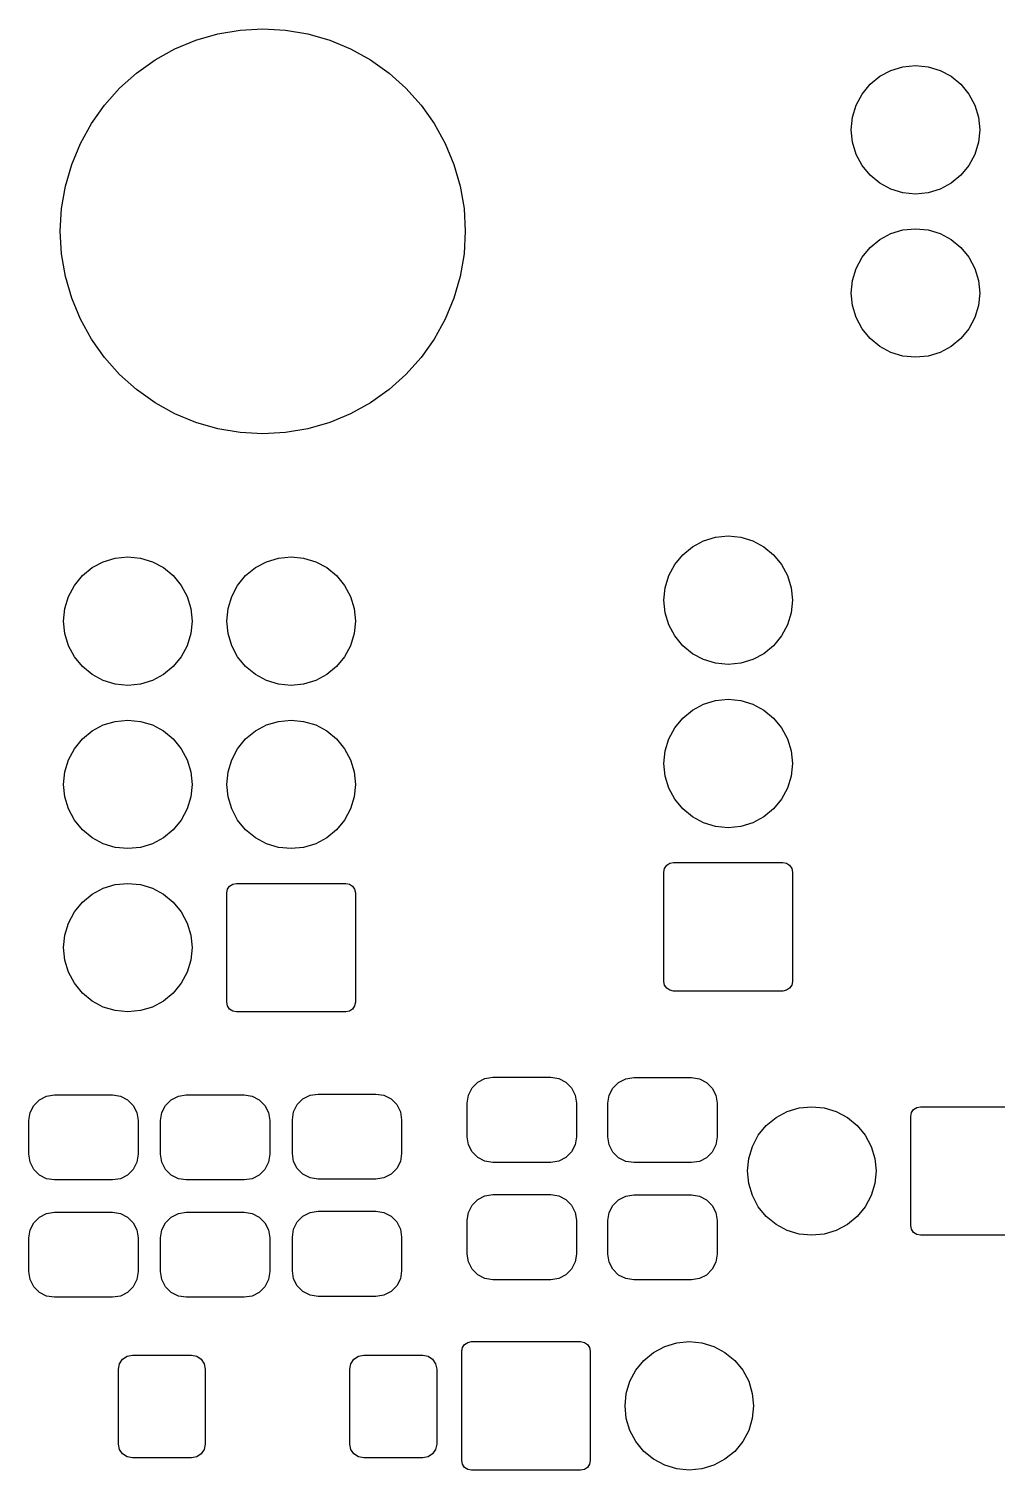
# Model space of a CAD drawing. Extents: x 0.26 to 1.73, y 0.28 to 2.12.
# Drawn here: x 0.257 to 0.85, y 1.241 to 2.124 of the extents above; entities that cross this region are included whole.
import ezdxf

# ---------------------------------------------------------------- set-up
doc = ezdxf.new("R2010")
doc.units = 0
doc.header["$MEASUREMENT"] = 0
doc.layers.add('BLACK', color=7, linetype='CONTINUOUS')

msp = doc.modelspace()

# ---------------------------------------------------------------- linework, layer by layer
at = {"layer": 'BLACK', "linetype": 'CONTINUOUS'}
for p, q in [((0.35904, 2.11706), (0.372404, 2.12091)), ((0.372404, 2.12091), (0.386115, 2.12324)), ((0.386115, 2.12324), (0.4, 2.12402)), ((0.4, 2.12402), (0.413885, 2.12324)), ((0.413885, 2.12324), (0.427596, 2.12091)), ((0.427596, 2.12091), (0.44096, 2.11706)), ((0.33402, 2.10501), (0.346192, 2.11173)), ((0.346192, 2.11173), (0.35904, 2.11706)), ((0.44096, 2.11706), (0.453808, 2.11173)), ((0.453808, 2.11173), (0.46598, 2.10501)), ((0.322677, 2.09696), (0.33402, 2.10501)), ((0.46598, 2.10501), (0.477323, 2.09696)), ((0.792122, 2.10082), (0.799803, 2.10157)), ((0.799803, 2.10157), (0.807484, 2.10082)), ((0.312308, 2.08769), (0.322677, 2.09696)), ((0.477323, 2.09696), (0.487692, 2.08769)), ((0.771964, 2.09004), (0.77793, 2.09494)), ((0.77793, 2.09494), (0.784737, 2.09858)), ((0.784737, 2.09858), (0.792122, 2.10082)), ((0.807484, 2.10082), (0.814869, 2.09858)), ((0.814869, 2.09858), (0.821676, 2.09494)), ((0.821676, 2.09494), (0.827642, 2.09004)), ((0.303041, 2.07732), (0.312308, 2.08769)), ((0.487692, 2.08769), (0.496959, 2.07732)), ((0.76343, 2.07727), (0.767068, 2.08408)), ((0.767068, 2.08408), (0.771964, 2.09004)), ((0.827642, 2.09004), (0.832538, 2.08408)), ((0.832538, 2.08408), (0.836176, 2.07727)), ((0.294993, 2.06598), (0.303041, 2.07732)), ((0.496959, 2.07732), (0.505007, 2.06598)), ((0.76119, 2.06989), (0.76343, 2.07727)), ((0.836176, 2.07727), (0.838417, 2.06989)), ((0.288266, 2.05381), (0.294993, 2.06598)), ((0.505007, 2.06598), (0.511734, 2.05381)), ((0.760433, 2.0622), (0.76119, 2.06989)), ((0.838417, 2.06989), (0.839173, 2.0622)), ((0.76119, 2.05452), (0.760433, 2.0622)), ((0.839173, 2.0622), (0.838417, 2.05452)), ((0.282944, 2.04096), (0.288266, 2.05381)), ((0.511734, 2.05381), (0.517056, 2.04096)), ((0.76343, 2.04714), (0.76119, 2.05452)), ((0.838417, 2.05452), (0.836176, 2.04714)), ((0.279094, 2.0276), (0.282944, 2.04096)), ((0.517056, 2.04096), (0.520906, 2.0276)), ((0.767068, 2.04033), (0.76343, 2.04714)), ((0.771964, 2.03437), (0.767068, 2.04033)), ((0.832538, 2.04033), (0.827642, 2.03437)), ((0.836176, 2.04714), (0.832538, 2.04033)), ((0.77793, 2.02947), (0.771964, 2.03437)), ((0.827642, 2.03437), (0.821676, 2.02947)), ((0.276764, 2.01389), (0.279094, 2.0276)), ((0.520906, 2.0276), (0.523236, 2.01389)), ((0.784737, 2.02583), (0.77793, 2.02947)), ((0.792122, 2.02359), (0.784737, 2.02583)), ((0.799803, 2.02283), (0.792122, 2.02359)), ((0.807484, 2.02359), (0.799803, 2.02283)), ((0.814869, 2.02583), (0.807484, 2.02359)), ((0.821676, 2.02947), (0.814869, 2.02583)), ((0.275984, 2), (0.276764, 2.01389)), ((0.523236, 2.01389), (0.524016, 2)), ((0.276764, 1.98611), (0.275984, 2)), ((0.524016, 2), (0.523236, 1.98611)), ((0.77793, 1.99494), (0.784737, 1.99858)), ((0.784737, 1.99858), (0.792122, 2.00082)), ((0.792122, 2.00082), (0.799803, 2.00157)), ((0.799803, 2.00157), (0.807484, 2.00082)), ((0.807484, 2.00082), (0.814869, 1.99858)), ((0.814869, 1.99858), (0.821676, 1.99494)), ((0.767068, 1.98408), (0.771964, 1.99004)), ((0.771964, 1.99004), (0.77793, 1.99494)), ((0.821676, 1.99494), (0.827642, 1.99004)), ((0.827642, 1.99004), (0.832538, 1.98408)), ((0.279094, 1.9724), (0.276764, 1.98611)), ((0.523236, 1.98611), (0.520906, 1.9724)), ((0.76343, 1.97727), (0.767068, 1.98408)), ((0.832538, 1.98408), (0.836176, 1.97727)), ((0.282944, 1.95904), (0.279094, 1.9724)), ((0.520906, 1.9724), (0.517056, 1.95904)), ((0.760433, 1.9622), (0.76119, 1.96989)), ((0.76119, 1.96989), (0.76343, 1.97727)), ((0.836176, 1.97727), (0.838417, 1.96989)), ((0.838417, 1.96989), (0.839173, 1.9622)), ((0.76119, 1.95452), (0.760433, 1.9622)), ((0.839173, 1.9622), (0.838417, 1.95452)), ((0.288266, 1.94619), (0.282944, 1.95904)), ((0.517056, 1.95904), (0.511734, 1.94619)), ((0.76343, 1.94714), (0.76119, 1.95452)), ((0.838417, 1.95452), (0.836176, 1.94714)), ((0.294993, 1.93402), (0.288266, 1.94619)), ((0.511734, 1.94619), (0.505007, 1.93402)), ((0.767068, 1.94033), (0.76343, 1.94714)), ((0.836176, 1.94714), (0.832538, 1.94033)), ((0.303041, 1.92268), (0.294993, 1.93402)), ((0.505007, 1.93402), (0.496959, 1.92268)), ((0.771964, 1.93437), (0.767068, 1.94033)), ((0.77793, 1.92947), (0.771964, 1.93437)), ((0.827642, 1.93437), (0.821676, 1.92947)), ((0.832538, 1.94033), (0.827642, 1.93437)), ((0.784737, 1.92583), (0.77793, 1.92947)), ((0.792122, 1.92359), (0.784737, 1.92583)), ((0.814869, 1.92583), (0.807484, 1.92359)), ((0.821676, 1.92947), (0.814869, 1.92583)), ((0.312308, 1.91231), (0.303041, 1.92268)), ((0.496959, 1.92268), (0.487692, 1.91231)), ((0.799803, 1.92283), (0.792122, 1.92359)), ((0.807484, 1.92359), (0.799803, 1.92283)), ((0.322677, 1.90304), (0.312308, 1.91231)), ((0.487692, 1.91231), (0.477323, 1.90304)), ((0.33402, 1.89499), (0.322677, 1.90304)), ((0.477323, 1.90304), (0.46598, 1.89499)), ((0.346192, 1.88827), (0.33402, 1.89499)), ((0.46598, 1.89499), (0.453808, 1.88827)), ((0.35904, 1.88294), (0.346192, 1.88827)), ((0.372404, 1.87909), (0.35904, 1.88294)), ((0.44096, 1.88294), (0.427596, 1.87909)), ((0.453808, 1.88827), (0.44096, 1.88294)), ((0.386115, 1.87676), (0.372404, 1.87909)), ((0.4, 1.87598), (0.386115, 1.87676)), ((0.413885, 1.87676), (0.4, 1.87598)), ((0.427596, 1.87909), (0.413885, 1.87676)), ((0.663167, 1.80675), (0.669973, 1.81039)), ((0.669973, 1.81039), (0.677359, 1.81263)), ((0.677359, 1.81263), (0.685039, 1.81339)), ((0.685039, 1.81339), (0.69272, 1.81263)), ((0.69272, 1.81263), (0.700106, 1.81039)), ((0.700106, 1.81039), (0.706912, 1.80675)), ((0.652304, 1.79589), (0.657201, 1.80185)), ((0.657201, 1.80185), (0.663167, 1.80675)), ((0.706912, 1.80675), (0.712878, 1.80185)), ((0.712878, 1.80185), (0.717774, 1.79589)), ((0.289484, 1.78906), (0.29545, 1.79396)), ((0.29545, 1.79396), (0.302257, 1.79759)), ((0.302257, 1.79759), (0.309642, 1.79983)), ((0.309642, 1.79983), (0.317323, 1.80059)), ((0.317323, 1.80059), (0.325004, 1.79983)), ((0.325004, 1.79983), (0.332389, 1.79759)), ((0.332389, 1.79759), (0.339196, 1.79396)), ((0.339196, 1.79396), (0.345162, 1.78906)), ((0.389484, 1.78906), (0.39545, 1.79396)), ((0.39545, 1.79396), (0.402257, 1.79759)), ((0.402257, 1.79759), (0.409642, 1.79983)), ((0.409642, 1.79983), (0.417323, 1.80059)), ((0.417323, 1.80059), (0.425004, 1.79983)), ((0.425004, 1.79983), (0.432389, 1.79759)), ((0.432389, 1.79759), (0.439196, 1.79396)), ((0.439196, 1.79396), (0.445162, 1.78906)), ((0.648666, 1.78908), (0.652304, 1.79589)), ((0.717774, 1.79589), (0.721413, 1.78908)), ((0.284588, 1.78309), (0.289484, 1.78906)), ((0.345162, 1.78906), (0.350058, 1.78309)), ((0.384588, 1.78309), (0.389484, 1.78906)), ((0.445162, 1.78906), (0.450058, 1.78309)), ((0.646426, 1.7817), (0.648666, 1.78908)), ((0.721413, 1.78908), (0.723653, 1.7817)), ((0.278709, 1.7689), (0.28095, 1.77629)), ((0.28095, 1.77629), (0.284588, 1.78309)), ((0.350058, 1.78309), (0.353696, 1.77629)), ((0.353696, 1.77629), (0.355936, 1.7689)), ((0.378709, 1.7689), (0.38095, 1.77629)), ((0.38095, 1.77629), (0.384588, 1.78309)), ((0.450058, 1.78309), (0.453696, 1.77629)), ((0.453696, 1.77629), (0.455936, 1.7689)), ((0.645669, 1.77402), (0.646426, 1.7817)), ((0.723653, 1.7817), (0.724409, 1.77402)), ((0.277953, 1.76122), (0.278709, 1.7689)), ((0.355936, 1.7689), (0.356693, 1.76122)), ((0.377953, 1.76122), (0.378709, 1.7689)), ((0.455936, 1.7689), (0.456693, 1.76122)), ((0.646426, 1.76634), (0.645669, 1.77402)), ((0.648666, 1.75895), (0.646426, 1.76634)), ((0.723653, 1.76634), (0.721413, 1.75895)), ((0.724409, 1.77402), (0.723653, 1.76634)), ((0.278709, 1.75354), (0.277953, 1.76122)), ((0.356693, 1.76122), (0.355936, 1.75354)), ((0.378709, 1.75354), (0.377953, 1.76122)), ((0.456693, 1.76122), (0.455936, 1.75354)), ((0.652304, 1.75214), (0.648666, 1.75895)), ((0.721413, 1.75895), (0.717774, 1.75214)), ((0.28095, 1.74615), (0.278709, 1.75354)), ((0.355936, 1.75354), (0.353696, 1.74615)), ((0.38095, 1.74615), (0.378709, 1.75354)), ((0.455936, 1.75354), (0.453696, 1.74615)), ((0.657201, 1.74618), (0.652304, 1.75214)), ((0.717774, 1.75214), (0.712878, 1.74618)), ((0.284588, 1.73935), (0.28095, 1.74615)), ((0.289484, 1.73338), (0.284588, 1.73935)), ((0.350058, 1.73935), (0.345162, 1.73338)), ((0.353696, 1.74615), (0.350058, 1.73935)), ((0.384588, 1.73935), (0.38095, 1.74615)), ((0.389484, 1.73338), (0.384588, 1.73935)), ((0.450058, 1.73935), (0.445162, 1.73338)), ((0.453696, 1.74615), (0.450058, 1.73935)), ((0.663167, 1.74128), (0.657201, 1.74618)), ((0.669973, 1.73764), (0.663167, 1.74128)), ((0.706912, 1.74128), (0.700106, 1.73764)), ((0.712878, 1.74618), (0.706912, 1.74128)), ((0.29545, 1.72849), (0.289484, 1.73338)), ((0.345162, 1.73338), (0.339196, 1.72849)), ((0.39545, 1.72849), (0.389484, 1.73338)), ((0.445162, 1.73338), (0.439196, 1.72849)), ((0.677359, 1.7354), (0.669973, 1.73764)), ((0.685039, 1.73465), (0.677359, 1.7354)), ((0.69272, 1.7354), (0.685039, 1.73465)), ((0.700106, 1.73764), (0.69272, 1.7354)), ((0.302257, 1.72485), (0.29545, 1.72849)), ((0.309642, 1.72261), (0.302257, 1.72485)), ((0.317323, 1.72185), (0.309642, 1.72261)), ((0.325004, 1.72261), (0.317323, 1.72185)), ((0.332389, 1.72485), (0.325004, 1.72261)), ((0.339196, 1.72849), (0.332389, 1.72485)), ((0.402257, 1.72485), (0.39545, 1.72849)), ((0.409642, 1.72261), (0.402257, 1.72485)), ((0.417323, 1.72185), (0.409642, 1.72261)), ((0.425004, 1.72261), (0.417323, 1.72185)), ((0.432389, 1.72485), (0.425004, 1.72261)), ((0.439196, 1.72849), (0.432389, 1.72485)), ((0.677359, 1.71263), (0.685039, 1.71339)), ((0.685039, 1.71339), (0.69272, 1.71263)), ((0.657201, 1.70185), (0.663167, 1.70675)), ((0.663167, 1.70675), (0.669973, 1.71039)), ((0.669973, 1.71039), (0.677359, 1.71263)), ((0.69272, 1.71263), (0.700106, 1.71039)), ((0.700106, 1.71039), (0.706912, 1.70675)), ((0.706912, 1.70675), (0.712878, 1.70185)), ((0.29545, 1.69396), (0.302257, 1.69759)), ((0.302257, 1.69759), (0.309642, 1.69983)), ((0.309642, 1.69983), (0.317323, 1.70059)), ((0.317323, 1.70059), (0.325004, 1.69983)), ((0.325004, 1.69983), (0.332389, 1.69759)), ((0.332389, 1.69759), (0.339196, 1.69396)), ((0.39545, 1.69396), (0.402257, 1.69759)), ((0.402257, 1.69759), (0.409642, 1.69983)), ((0.409642, 1.69983), (0.417323, 1.70059)), ((0.417323, 1.70059), (0.425004, 1.69983)), ((0.425004, 1.69983), (0.432389, 1.69759)), ((0.432389, 1.69759), (0.439196, 1.69396)), ((0.648666, 1.68908), (0.652304, 1.69589)), ((0.652304, 1.69589), (0.657201, 1.70185)), ((0.712878, 1.70185), (0.717774, 1.69589)), ((0.717774, 1.69589), (0.721413, 1.68908)), ((0.284588, 1.68309), (0.289484, 1.68906)), ((0.289484, 1.68906), (0.29545, 1.69396)), ((0.339196, 1.69396), (0.345162, 1.68906)), ((0.345162, 1.68906), (0.350058, 1.68309)), ((0.384588, 1.68309), (0.389484, 1.68906)), ((0.389484, 1.68906), (0.39545, 1.69396)), ((0.439196, 1.69396), (0.445162, 1.68906)), ((0.445162, 1.68906), (0.450058, 1.68309)), ((0.646426, 1.6817), (0.648666, 1.68908)), ((0.721413, 1.68908), (0.723653, 1.6817)), ((0.28095, 1.67629), (0.284588, 1.68309)), ((0.350058, 1.68309), (0.353696, 1.67629)), ((0.38095, 1.67629), (0.384588, 1.68309)), ((0.450058, 1.68309), (0.453696, 1.67629)), ((0.645669, 1.67402), (0.646426, 1.6817)), ((0.723653, 1.6817), (0.724409, 1.67402)), ((0.277953, 1.66122), (0.278709, 1.6689)), ((0.278709, 1.6689), (0.28095, 1.67629)), ((0.353696, 1.67629), (0.355936, 1.6689)), ((0.355936, 1.6689), (0.356693, 1.66122)), ((0.377953, 1.66122), (0.378709, 1.6689)), ((0.378709, 1.6689), (0.38095, 1.67629)), ((0.453696, 1.67629), (0.455936, 1.6689)), ((0.455936, 1.6689), (0.456693, 1.66122)), ((0.646426, 1.66634), (0.645669, 1.67402)), ((0.724409, 1.67402), (0.723653, 1.66634)), ((0.278709, 1.65354), (0.277953, 1.66122)), ((0.356693, 1.66122), (0.355936, 1.65354)), ((0.378709, 1.65354), (0.377953, 1.66122)), ((0.456693, 1.66122), (0.455936, 1.65354)), ((0.648666, 1.65895), (0.646426, 1.66634)), ((0.723653, 1.66634), (0.721413, 1.65895)), ((0.28095, 1.64615), (0.278709, 1.65354)), ((0.355936, 1.65354), (0.353696, 1.64615)), ((0.38095, 1.64615), (0.378709, 1.65354)), ((0.455936, 1.65354), (0.453696, 1.64615)), ((0.652304, 1.65214), (0.648666, 1.65895)), ((0.657201, 1.64618), (0.652304, 1.65214)), ((0.717774, 1.65214), (0.712878, 1.64618)), ((0.721413, 1.65895), (0.717774, 1.65214)), ((0.284588, 1.63935), (0.28095, 1.64615)), ((0.353696, 1.64615), (0.350058, 1.63935)), ((0.384588, 1.63935), (0.38095, 1.64615)), ((0.453696, 1.64615), (0.450058, 1.63935)), ((0.663167, 1.64128), (0.657201, 1.64618)), ((0.712878, 1.64618), (0.706912, 1.64128)), ((0.289484, 1.63338), (0.284588, 1.63935)), ((0.29545, 1.62849), (0.289484, 1.63338)), ((0.345162, 1.63338), (0.339196, 1.62849)), ((0.350058, 1.63935), (0.345162, 1.63338)), ((0.389484, 1.63338), (0.384588, 1.63935)), ((0.39545, 1.62849), (0.389484, 1.63338)), ((0.445162, 1.63338), (0.439196, 1.62849)), ((0.450058, 1.63935), (0.445162, 1.63338)), ((0.669973, 1.63764), (0.663167, 1.64128)), ((0.677359, 1.6354), (0.669973, 1.63764)), ((0.685039, 1.63465), (0.677359, 1.6354)), ((0.69272, 1.6354), (0.685039, 1.63465)), ((0.700106, 1.63764), (0.69272, 1.6354)), ((0.706912, 1.64128), (0.700106, 1.63764)), ((0.302257, 1.62485), (0.29545, 1.62849)), ((0.309642, 1.62261), (0.302257, 1.62485)), ((0.332389, 1.62485), (0.325004, 1.62261)), ((0.339196, 1.62849), (0.332389, 1.62485)), ((0.402257, 1.62485), (0.39545, 1.62849)), ((0.409642, 1.62261), (0.402257, 1.62485)), ((0.432389, 1.62485), (0.425004, 1.62261)), ((0.439196, 1.62849), (0.432389, 1.62485)), ((0.317323, 1.62185), (0.309642, 1.62261)), ((0.325004, 1.62261), (0.317323, 1.62185)), ((0.417323, 1.62185), (0.409642, 1.62261)), ((0.425004, 1.62261), (0.417323, 1.62185)), ((0.645669, 1.60748), (0.646119, 1.60974)), ((0.645669, 1.54055), (0.645669, 1.60748)), ((0.646119, 1.60974), (0.647399, 1.61166)), ((0.647399, 1.61166), (0.649315, 1.61294)), ((0.649315, 1.61294), (0.651575, 1.61339)), ((0.651575, 1.61339), (0.718504, 1.61339)), ((0.718504, 1.61339), (0.720764, 1.61294)), ((0.720764, 1.61294), (0.72268, 1.61166)), ((0.72268, 1.61166), (0.72396, 1.60974)), ((0.72396, 1.60974), (0.724409, 1.60748)), ((0.724409, 1.60748), (0.724409, 1.54055)), ((0.302257, 1.59759), (0.309642, 1.59983)), ((0.309642, 1.59983), (0.317323, 1.60059)), ((0.317323, 1.60059), (0.325004, 1.59983)), ((0.325004, 1.59983), (0.332389, 1.59759)), ((0.378402, 1.59695), (0.379682, 1.59886)), ((0.379682, 1.59886), (0.381598, 1.60014)), ((0.381598, 1.60014), (0.383858, 1.60059)), ((0.383858, 1.60059), (0.450787, 1.60059)), ((0.450787, 1.60059), (0.453047, 1.60014)), ((0.453047, 1.60014), (0.454963, 1.59886)), ((0.454963, 1.59886), (0.456243, 1.59695)), ((0.289484, 1.58906), (0.29545, 1.59396)), ((0.29545, 1.59396), (0.302257, 1.59759)), ((0.332389, 1.59759), (0.339196, 1.59396)), ((0.339196, 1.59396), (0.345162, 1.58906)), ((0.377953, 1.59469), (0.378402, 1.59695)), ((0.377953, 1.52776), (0.377953, 1.59469)), ((0.456243, 1.59695), (0.456693, 1.59469)), ((0.456693, 1.59469), (0.456693, 1.52776)), ((0.28095, 1.57629), (0.284588, 1.58309)), ((0.284588, 1.58309), (0.289484, 1.58906)), ((0.345162, 1.58906), (0.350058, 1.58309)), ((0.350058, 1.58309), (0.353696, 1.57629)), ((0.278709, 1.5689), (0.28095, 1.57629)), ((0.353696, 1.57629), (0.355936, 1.5689)), ((0.277953, 1.56122), (0.278709, 1.5689)), ((0.355936, 1.5689), (0.356693, 1.56122)), ((0.278709, 1.55354), (0.277953, 1.56122)), ((0.356693, 1.56122), (0.355936, 1.55354)), ((0.28095, 1.54615), (0.278709, 1.55354)), ((0.284588, 1.53935), (0.28095, 1.54615)), ((0.353696, 1.54615), (0.350058, 1.53935)), ((0.355936, 1.55354), (0.353696, 1.54615)), ((0.289484, 1.53338), (0.284588, 1.53935)), ((0.350058, 1.53935), (0.345162, 1.53338)), ((0.646119, 1.53829), (0.645669, 1.54055)), ((0.647399, 1.53638), (0.646119, 1.53829)), ((0.649315, 1.5351), (0.647399, 1.53638)), ((0.72268, 1.53638), (0.720764, 1.5351)), ((0.72396, 1.53829), (0.72268, 1.53638)), ((0.724409, 1.54055), (0.72396, 1.53829)), ((0.29545, 1.52849), (0.289484, 1.53338)), ((0.302257, 1.52485), (0.29545, 1.52849)), ((0.339196, 1.52849), (0.332389, 1.52485)), ((0.345162, 1.53338), (0.339196, 1.52849)), ((0.378402, 1.5255), (0.377953, 1.52776)), ((0.456693, 1.52776), (0.456243, 1.5255)), ((0.651575, 1.53465), (0.649315, 1.5351)), ((0.718504, 1.53465), (0.651575, 1.53465)), ((0.720764, 1.5351), (0.718504, 1.53465)), ((0.309642, 1.52261), (0.302257, 1.52485)), ((0.317323, 1.52185), (0.309642, 1.52261)), ((0.325004, 1.52261), (0.317323, 1.52185)), ((0.332389, 1.52485), (0.325004, 1.52261)), ((0.379682, 1.52358), (0.378402, 1.5255)), ((0.381598, 1.5223), (0.379682, 1.52358)), ((0.383858, 1.52185), (0.381598, 1.5223)), ((0.450787, 1.52185), (0.383858, 1.52185)), ((0.453047, 1.5223), (0.450787, 1.52185)), ((0.454963, 1.52358), (0.453047, 1.5223)), ((0.456243, 1.5255), (0.454963, 1.52358)), ((0.525968, 1.47091), (0.528204, 1.4753)), ((0.528204, 1.4753), (0.531688, 1.47878)), ((0.531688, 1.47878), (0.536078, 1.48102)), ((0.536078, 1.48102), (0.540945, 1.48179)), ((0.540945, 1.48179), (0.576378, 1.48179)), ((0.576378, 1.48179), (0.581244, 1.48102)), ((0.581244, 1.48102), (0.585634, 1.47878)), ((0.585634, 1.47878), (0.589118, 1.4753)), ((0.589118, 1.4753), (0.591355, 1.47091)), ((0.612188, 1.47081), (0.614425, 1.4752)), ((0.614425, 1.4752), (0.617909, 1.47869)), ((0.617909, 1.47869), (0.622299, 1.48092)), ((0.622299, 1.48092), (0.627165, 1.48169)), ((0.627165, 1.48169), (0.662598, 1.48169)), ((0.662598, 1.48169), (0.667465, 1.48092)), ((0.667465, 1.48092), (0.671855, 1.47869)), ((0.671855, 1.47869), (0.675339, 1.4752)), ((0.675339, 1.4752), (0.677576, 1.47081)), ((0.259701, 1.46457), (0.263184, 1.46806)), ((0.263184, 1.46806), (0.267575, 1.47029)), ((0.267575, 1.47029), (0.272441, 1.47106)), ((0.272441, 1.47106), (0.307874, 1.47106)), ((0.307874, 1.47106), (0.31274, 1.47029)), ((0.31274, 1.47029), (0.31713, 1.46806)), ((0.31713, 1.46806), (0.320614, 1.46457)), ((0.340409, 1.46457), (0.343893, 1.46806)), ((0.343893, 1.46806), (0.348283, 1.47029)), ((0.348283, 1.47029), (0.35315, 1.47106)), ((0.35315, 1.47106), (0.388583, 1.47106)), ((0.388583, 1.47106), (0.393449, 1.47029)), ((0.393449, 1.47029), (0.397839, 1.46806)), ((0.397839, 1.46806), (0.401323, 1.46457)), ((0.421118, 1.46506), (0.424602, 1.46855)), ((0.424602, 1.46855), (0.428992, 1.47078)), ((0.428992, 1.47078), (0.433858, 1.47156)), ((0.433858, 1.47156), (0.469291, 1.47156)), ((0.469291, 1.47156), (0.474158, 1.47078)), ((0.474158, 1.47078), (0.478548, 1.46855)), ((0.478548, 1.46855), (0.482032, 1.46506)), ((0.525197, 1.46604), (0.525968, 1.47091)), ((0.525197, 1.44537), (0.525197, 1.46604)), ((0.591355, 1.47091), (0.592126, 1.46604)), ((0.592126, 1.46604), (0.592126, 1.44537)), ((0.611417, 1.46594), (0.612188, 1.47081)), ((0.611417, 1.44528), (0.611417, 1.46594)), ((0.677576, 1.47081), (0.678346, 1.46594)), ((0.678346, 1.46594), (0.678346, 1.44528)), ((0.256693, 1.45531), (0.257464, 1.46018)), ((0.257464, 1.46018), (0.259701, 1.46457)), ((0.320614, 1.46457), (0.322851, 1.46018)), ((0.322851, 1.46018), (0.323622, 1.45531)), ((0.337402, 1.45531), (0.338172, 1.46018)), ((0.338172, 1.46018), (0.340409, 1.46457)), ((0.401323, 1.46457), (0.40356, 1.46018)), ((0.40356, 1.46018), (0.404331, 1.45531)), ((0.41811, 1.45581), (0.418881, 1.46067)), ((0.418881, 1.46067), (0.421118, 1.46506)), ((0.482032, 1.46506), (0.484269, 1.46067)), ((0.484269, 1.46067), (0.485039, 1.45581)), ((0.708382, 1.45225), (0.714348, 1.45714)), ((0.714348, 1.45714), (0.721154, 1.46078)), ((0.721154, 1.46078), (0.72854, 1.46302)), ((0.72854, 1.46302), (0.73622, 1.46378)), ((0.73622, 1.46378), (0.743901, 1.46302)), ((0.743901, 1.46302), (0.751287, 1.46078)), ((0.751287, 1.46078), (0.758093, 1.45714)), ((0.758093, 1.45714), (0.764059, 1.45225)), ((0.79685, 1.45787), (0.7973, 1.46013)), ((0.79685, 1.39094), (0.79685, 1.45787)), ((0.7973, 1.46013), (0.79858, 1.46205)), ((0.79858, 1.46205), (0.800496, 1.46333)), ((0.800496, 1.46333), (0.802756, 1.46378)), ((0.802756, 1.46378), (0.869685, 1.46378)), ((0.256693, 1.43465), (0.256693, 1.45531)), ((0.323622, 1.45531), (0.323622, 1.43465)), ((0.337402, 1.43465), (0.337402, 1.45531)), ((0.404331, 1.45531), (0.404331, 1.43465)), ((0.41811, 1.43514), (0.41811, 1.45581)), ((0.485039, 1.45581), (0.485039, 1.43514)), ((0.703485, 1.44628), (0.708382, 1.45225)), ((0.764059, 1.45225), (0.768956, 1.44628)), ((0.525968, 1.44051), (0.525197, 1.44537)), ((0.528204, 1.43612), (0.525968, 1.44051)), ((0.591355, 1.44051), (0.589118, 1.43612)), ((0.592126, 1.44537), (0.591355, 1.44051)), ((0.612188, 1.44041), (0.611417, 1.44528)), ((0.614425, 1.43602), (0.612188, 1.44041)), ((0.677576, 1.44041), (0.675339, 1.43602)), ((0.678346, 1.44528), (0.677576, 1.44041)), ((0.697607, 1.43209), (0.699847, 1.43948)), ((0.699847, 1.43948), (0.703485, 1.44628)), ((0.768956, 1.44628), (0.772594, 1.43948)), ((0.772594, 1.43948), (0.774834, 1.43209)), ((0.257464, 1.42978), (0.256693, 1.43465)), ((0.323622, 1.43465), (0.322851, 1.42978)), ((0.338172, 1.42978), (0.337402, 1.43465)), ((0.404331, 1.43465), (0.40356, 1.42978)), ((0.418881, 1.43027), (0.41811, 1.43514)), ((0.421118, 1.42588), (0.418881, 1.43027)), ((0.484269, 1.43027), (0.482032, 1.42588)), ((0.485039, 1.43514), (0.484269, 1.43027)), ((0.531688, 1.43263), (0.528204, 1.43612)), ((0.536078, 1.4304), (0.531688, 1.43263)), ((0.540945, 1.42963), (0.536078, 1.4304)), ((0.581244, 1.4304), (0.576378, 1.42963)), ((0.585634, 1.43263), (0.581244, 1.4304)), ((0.589118, 1.43612), (0.585634, 1.43263)), ((0.617909, 1.43254), (0.614425, 1.43602)), ((0.622299, 1.4303), (0.617909, 1.43254)), ((0.627165, 1.42953), (0.622299, 1.4303)), ((0.667465, 1.4303), (0.662598, 1.42953)), ((0.671855, 1.43254), (0.667465, 1.4303)), ((0.675339, 1.43602), (0.671855, 1.43254)), ((0.69685, 1.42441), (0.697607, 1.43209)), ((0.774834, 1.43209), (0.775591, 1.42441)), ((0.259701, 1.42539), (0.257464, 1.42978)), ((0.263184, 1.42191), (0.259701, 1.42539)), ((0.267575, 1.41967), (0.263184, 1.42191)), ((0.31713, 1.42191), (0.31274, 1.41967)), ((0.320614, 1.42539), (0.31713, 1.42191)), ((0.322851, 1.42978), (0.320614, 1.42539)), ((0.340409, 1.42539), (0.338172, 1.42978)), ((0.343893, 1.42191), (0.340409, 1.42539)), ((0.348283, 1.41967), (0.343893, 1.42191)), ((0.397839, 1.42191), (0.393449, 1.41967)), ((0.401323, 1.42539), (0.397839, 1.42191)), ((0.40356, 1.42978), (0.401323, 1.42539)), ((0.424602, 1.4224), (0.421118, 1.42588)), ((0.428992, 1.42016), (0.424602, 1.4224)), ((0.478548, 1.4224), (0.474158, 1.42016)), ((0.482032, 1.42588), (0.478548, 1.4224)), ((0.576378, 1.42963), (0.540945, 1.42963)), ((0.662598, 1.42953), (0.627165, 1.42953)), ((0.697607, 1.41673), (0.69685, 1.42441)), ((0.775591, 1.42441), (0.774834, 1.41673)), ((0.272441, 1.4189), (0.267575, 1.41967)), ((0.307874, 1.4189), (0.272441, 1.4189)), ((0.31274, 1.41967), (0.307874, 1.4189)), ((0.35315, 1.4189), (0.348283, 1.41967)), ((0.388583, 1.4189), (0.35315, 1.4189)), ((0.393449, 1.41967), (0.388583, 1.4189)), ((0.433858, 1.41939), (0.428992, 1.42016)), ((0.469291, 1.41939), (0.433858, 1.41939)), ((0.474158, 1.42016), (0.469291, 1.41939)), ((0.699847, 1.40934), (0.697607, 1.41673)), ((0.774834, 1.41673), (0.772594, 1.40934)), ((0.528204, 1.40345), (0.531688, 1.40693)), ((0.531688, 1.40693), (0.536078, 1.40917)), ((0.536078, 1.40917), (0.540945, 1.40994)), ((0.540945, 1.40994), (0.576378, 1.40994)), ((0.576378, 1.40994), (0.581244, 1.40917)), ((0.581244, 1.40917), (0.585634, 1.40693)), ((0.585634, 1.40693), (0.589118, 1.40345)), ((0.614425, 1.40335), (0.617909, 1.40683)), ((0.617909, 1.40683), (0.622299, 1.40907)), ((0.622299, 1.40907), (0.627165, 1.40984)), ((0.627165, 1.40984), (0.662598, 1.40984)), ((0.662598, 1.40984), (0.667465, 1.40907)), ((0.667465, 1.40907), (0.671855, 1.40683)), ((0.671855, 1.40683), (0.675339, 1.40335)), ((0.703485, 1.40254), (0.699847, 1.40934)), ((0.772594, 1.40934), (0.768956, 1.40254)), ((0.259701, 1.39272), (0.263184, 1.3962)), ((0.263184, 1.3962), (0.267575, 1.39844)), ((0.267575, 1.39844), (0.272441, 1.39921)), ((0.272441, 1.39921), (0.307874, 1.39921)), ((0.307874, 1.39921), (0.31274, 1.39844)), ((0.31274, 1.39844), (0.31713, 1.3962)), ((0.31713, 1.3962), (0.320614, 1.39272)), ((0.340409, 1.39272), (0.343893, 1.3962)), ((0.343893, 1.3962), (0.348283, 1.39844)), ((0.348283, 1.39844), (0.35315, 1.39921)), ((0.35315, 1.39921), (0.388583, 1.39921)), ((0.388583, 1.39921), (0.393449, 1.39844)), ((0.393449, 1.39844), (0.397839, 1.3962)), ((0.397839, 1.3962), (0.401323, 1.39272)), ((0.421118, 1.39321), (0.424602, 1.3967)), ((0.424602, 1.3967), (0.428992, 1.39893)), ((0.428992, 1.39893), (0.433858, 1.3997)), ((0.433858, 1.3997), (0.469291, 1.3997)), ((0.469291, 1.3997), (0.474158, 1.39893)), ((0.474158, 1.39893), (0.478548, 1.3967)), ((0.478548, 1.3967), (0.482032, 1.39321)), ((0.525197, 1.39419), (0.525968, 1.39906)), ((0.525968, 1.39906), (0.528204, 1.40345)), ((0.589118, 1.40345), (0.591355, 1.39906)), ((0.591355, 1.39906), (0.592126, 1.39419)), ((0.611417, 1.39409), (0.612188, 1.39896)), ((0.612188, 1.39896), (0.614425, 1.40335)), ((0.675339, 1.40335), (0.677576, 1.39896)), ((0.677576, 1.39896), (0.678346, 1.39409)), ((0.708382, 1.39657), (0.703485, 1.40254)), ((0.714348, 1.39167), (0.708382, 1.39657)), ((0.764059, 1.39657), (0.758093, 1.39167)), ((0.768956, 1.40254), (0.764059, 1.39657)), ((0.256693, 1.38346), (0.257464, 1.38833)), ((0.257464, 1.38833), (0.259701, 1.39272)), ((0.320614, 1.39272), (0.322851, 1.38833)), ((0.322851, 1.38833), (0.323622, 1.38346)), ((0.337402, 1.38346), (0.338172, 1.38833)), ((0.338172, 1.38833), (0.340409, 1.39272)), ((0.401323, 1.39272), (0.40356, 1.38833)), ((0.40356, 1.38833), (0.404331, 1.38346)), ((0.41811, 1.38396), (0.418881, 1.38882)), ((0.418881, 1.38882), (0.421118, 1.39321)), ((0.482032, 1.39321), (0.484269, 1.38882)), ((0.484269, 1.38882), (0.485039, 1.38396)), ((0.525197, 1.37352), (0.525197, 1.39419)), ((0.592126, 1.39419), (0.592126, 1.37352)), ((0.611417, 1.37343), (0.611417, 1.39409)), ((0.678346, 1.39409), (0.678346, 1.37343)), ((0.721154, 1.38804), (0.714348, 1.39167)), ((0.72854, 1.3858), (0.721154, 1.38804)), ((0.751287, 1.38804), (0.743901, 1.3858)), ((0.758093, 1.39167), (0.751287, 1.38804)), ((0.7973, 1.38868), (0.79685, 1.39094)), ((0.79858, 1.38677), (0.7973, 1.38868)), ((0.800496, 1.38549), (0.79858, 1.38677)), ((0.256693, 1.3628), (0.256693, 1.38346)), ((0.323622, 1.38346), (0.323622, 1.3628)), ((0.337402, 1.3628), (0.337402, 1.38346)), ((0.404331, 1.38346), (0.404331, 1.3628)), ((0.41811, 1.36329), (0.41811, 1.38396)), ((0.485039, 1.38396), (0.485039, 1.36329)), ((0.73622, 1.38504), (0.72854, 1.3858)), ((0.743901, 1.3858), (0.73622, 1.38504)), ((0.802756, 1.38504), (0.800496, 1.38549)), ((0.869685, 1.38504), (0.802756, 1.38504)), ((0.525968, 1.36866), (0.525197, 1.37352)), ((0.528204, 1.36427), (0.525968, 1.36866)), ((0.591355, 1.36866), (0.589118, 1.36427)), ((0.592126, 1.37352), (0.591355, 1.36866)), ((0.612188, 1.36856), (0.611417, 1.37343)), ((0.614425, 1.36417), (0.612188, 1.36856)), ((0.677576, 1.36856), (0.675339, 1.36417)), ((0.678346, 1.37343), (0.677576, 1.36856)), ((0.257464, 1.35793), (0.256693, 1.3628)), ((0.323622, 1.3628), (0.322851, 1.35793)), ((0.338172, 1.35793), (0.337402, 1.3628)), ((0.404331, 1.3628), (0.40356, 1.35793)), ((0.418881, 1.35842), (0.41811, 1.36329)), ((0.485039, 1.36329), (0.484269, 1.35842)), ((0.531688, 1.36078), (0.528204, 1.36427)), ((0.536078, 1.35855), (0.531688, 1.36078)), ((0.585634, 1.36078), (0.581244, 1.35855)), ((0.589118, 1.36427), (0.585634, 1.36078)), ((0.617909, 1.36068), (0.614425, 1.36417)), ((0.622299, 1.35845), (0.617909, 1.36068)), ((0.671855, 1.36068), (0.667465, 1.35845)), ((0.675339, 1.36417), (0.671855, 1.36068)), ((0.259701, 1.35354), (0.257464, 1.35793)), ((0.263184, 1.35005), (0.259701, 1.35354)), ((0.320614, 1.35354), (0.31713, 1.35005)), ((0.322851, 1.35793), (0.320614, 1.35354)), ((0.340409, 1.35354), (0.338172, 1.35793)), ((0.343893, 1.35005), (0.340409, 1.35354)), ((0.401323, 1.35354), (0.397839, 1.35005)), ((0.40356, 1.35793), (0.401323, 1.35354)), ((0.421118, 1.35403), (0.418881, 1.35842)), ((0.424602, 1.35055), (0.421118, 1.35403)), ((0.482032, 1.35403), (0.478548, 1.35055)), ((0.484269, 1.35842), (0.482032, 1.35403)), ((0.540945, 1.35778), (0.536078, 1.35855)), ((0.576378, 1.35778), (0.540945, 1.35778)), ((0.581244, 1.35855), (0.576378, 1.35778)), ((0.627165, 1.35768), (0.622299, 1.35845)), ((0.662598, 1.35768), (0.627165, 1.35768)), ((0.667465, 1.35845), (0.662598, 1.35768)), ((0.267575, 1.34782), (0.263184, 1.35005)), ((0.272441, 1.34705), (0.267575, 1.34782)), ((0.307874, 1.34705), (0.272441, 1.34705)), ((0.31274, 1.34782), (0.307874, 1.34705)), ((0.31713, 1.35005), (0.31274, 1.34782)), ((0.348283, 1.34782), (0.343893, 1.35005)), ((0.35315, 1.34705), (0.348283, 1.34782)), ((0.388583, 1.34705), (0.35315, 1.34705)), ((0.393449, 1.34782), (0.388583, 1.34705)), ((0.397839, 1.35005), (0.393449, 1.34782)), ((0.428992, 1.34831), (0.424602, 1.35055)), ((0.433858, 1.34754), (0.428992, 1.34831)), ((0.469291, 1.34754), (0.433858, 1.34754)), ((0.474158, 1.34831), (0.469291, 1.34754)), ((0.478548, 1.35055), (0.474158, 1.34831)), ((0.52185, 1.31398), (0.5223, 1.31624)), ((0.5223, 1.31624), (0.52358, 1.31815)), ((0.52358, 1.31815), (0.525496, 1.31943)), ((0.525496, 1.31943), (0.527756, 1.31988)), ((0.527756, 1.31988), (0.594685, 1.31988)), ((0.594685, 1.31988), (0.596945, 1.31943)), ((0.596945, 1.31943), (0.598861, 1.31815)), ((0.598861, 1.31815), (0.600141, 1.31624)), ((0.600141, 1.31624), (0.600591, 1.31398)), ((0.639348, 1.31325), (0.646154, 1.31689)), ((0.646154, 1.31689), (0.65354, 1.31913)), ((0.65354, 1.31913), (0.66122, 1.31988)), ((0.66122, 1.31988), (0.668901, 1.31913)), ((0.668901, 1.31913), (0.676287, 1.31689)), ((0.676287, 1.31689), (0.683093, 1.31325)), ((0.312264, 1.30635), (0.314113, 1.30912)), ((0.314113, 1.30912), (0.31688, 1.31096)), ((0.31688, 1.31096), (0.320144, 1.31161)), ((0.320144, 1.31161), (0.356234, 1.31161)), ((0.356234, 1.31161), (0.359498, 1.31096)), ((0.359498, 1.31096), (0.362265, 1.30912)), ((0.362265, 1.30912), (0.364114, 1.30635)), ((0.453996, 1.30635), (0.455845, 1.30912)), ((0.455845, 1.30912), (0.458612, 1.31096)), ((0.458612, 1.31096), (0.461877, 1.31161)), ((0.461877, 1.31161), (0.497966, 1.31161)), ((0.497966, 1.31161), (0.50123, 1.31096)), ((0.50123, 1.31096), (0.503998, 1.30912)), ((0.503998, 1.30912), (0.505847, 1.30635)), ((0.52185, 1.24705), (0.52185, 1.31398)), ((0.600591, 1.31398), (0.600591, 1.24705)), ((0.628485, 1.30238), (0.633382, 1.30835)), ((0.633382, 1.30835), (0.639348, 1.31325)), ((0.683093, 1.31325), (0.689059, 1.30835)), ((0.689059, 1.30835), (0.693956, 1.30238)), ((0.311614, 1.30308), (0.312264, 1.30635)), ((0.311614, 1.25715), (0.311614, 1.30308)), ((0.364114, 1.30635), (0.364764, 1.30308)), ((0.364764, 1.30308), (0.364764, 1.25715)), ((0.453346, 1.30308), (0.453996, 1.30635)), ((0.453346, 1.25715), (0.453346, 1.30308)), ((0.505847, 1.30635), (0.506496, 1.30308)), ((0.506496, 1.30308), (0.506496, 1.25715)), ((0.624847, 1.29558), (0.628485, 1.30238)), ((0.693956, 1.30238), (0.697594, 1.29558)), ((0.622607, 1.28819), (0.624847, 1.29558)), ((0.697594, 1.29558), (0.699834, 1.28819)), ((0.62185, 1.28051), (0.622607, 1.28819)), ((0.622607, 1.27283), (0.62185, 1.28051)), ((0.699834, 1.28819), (0.700591, 1.28051)), ((0.700591, 1.28051), (0.699834, 1.27283)), ((0.624847, 1.26545), (0.622607, 1.27283)), ((0.699834, 1.27283), (0.697594, 1.26545)), ((0.628485, 1.25864), (0.624847, 1.26545)), ((0.697594, 1.26545), (0.693956, 1.25864)), ((0.312264, 1.25389), (0.311614, 1.25715)), ((0.314113, 1.25112), (0.312264, 1.25389)), ((0.364114, 1.25389), (0.362265, 1.25112)), ((0.364764, 1.25715), (0.364114, 1.25389)), ((0.453996, 1.25389), (0.453346, 1.25715)), ((0.455845, 1.25112), (0.453996, 1.25389)), ((0.505847, 1.25389), (0.503998, 1.25112)), ((0.506496, 1.25715), (0.505847, 1.25389)), ((0.633382, 1.25267), (0.628485, 1.25864)), ((0.693956, 1.25864), (0.689059, 1.25267)), ((0.31688, 1.24927), (0.314113, 1.25112)), ((0.320144, 1.24862), (0.31688, 1.24927)), ((0.356234, 1.24862), (0.320144, 1.24862)), ((0.359498, 1.24927), (0.356234, 1.24862)), ((0.362265, 1.25112), (0.359498, 1.24927)), ((0.458612, 1.24927), (0.455845, 1.25112)), ((0.461877, 1.24862), (0.458612, 1.24927)), ((0.497966, 1.24862), (0.461877, 1.24862)), ((0.50123, 1.24927), (0.497966, 1.24862)), ((0.503998, 1.25112), (0.50123, 1.24927)), ((0.5223, 1.24479), (0.52185, 1.24705)), ((0.600591, 1.24705), (0.600141, 1.24479)), ((0.639348, 1.24778), (0.633382, 1.25267)), ((0.646154, 1.24414), (0.639348, 1.24778)), ((0.683093, 1.24778), (0.676287, 1.24414)), ((0.689059, 1.25267), (0.683093, 1.24778)), ((0.52358, 1.24287), (0.5223, 1.24479)), ((0.525496, 1.24159), (0.52358, 1.24287)), ((0.527756, 1.24114), (0.525496, 1.24159)), ((0.594685, 1.24114), (0.527756, 1.24114)), ((0.596945, 1.24159), (0.594685, 1.24114)), ((0.598861, 1.24287), (0.596945, 1.24159)), ((0.600141, 1.24479), (0.598861, 1.24287)), ((0.65354, 1.2419), (0.646154, 1.24414)), ((0.66122, 1.24114), (0.65354, 1.2419)), ((0.668901, 1.2419), (0.66122, 1.24114)), ((0.676287, 1.24414), (0.668901, 1.2419))]:
    msp.add_line(p, q, dxfattribs=at)

doc.saveas('drawing.dxf')
